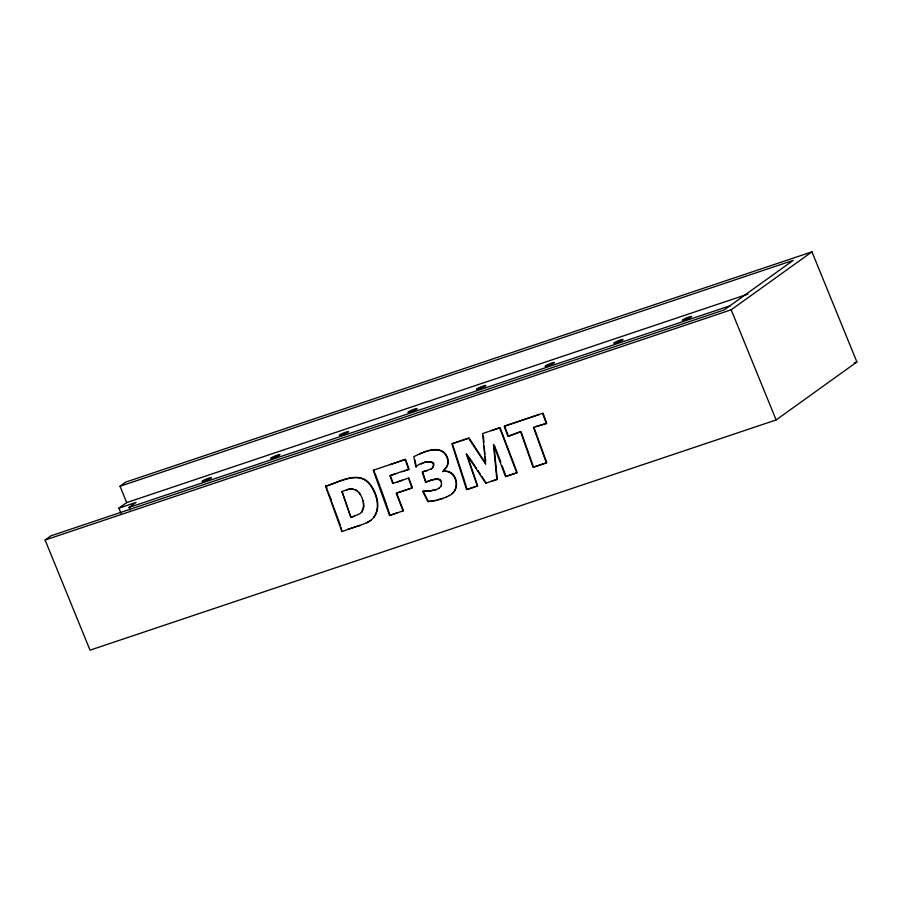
<?xml version="1.0" encoding="UTF-8"?>
<svg xmlns="http://www.w3.org/2000/svg" width="902" height="902" viewBox="0 0 902 902"><rect width="100%" height="100%" fill="white"/><g stroke="black" fill="none" stroke-linecap="round" stroke-linejoin="round"><path stroke-width="1.35" d="M325.588 486.268C339.761 481.972 359.977 468.995 371.128 485.58C377.295 494.499 381.129 508.277 373.676 517.5C380.509 507.995 376.889 494.758 370.745 485.862C359.706 469.356 339.761 482.209 325.588 486.268L341.903 531.549L359.988 525.336L347.811 529.305M363.269 500.576L363.878 506.98L361.499 512.246C367.61 503.057 358.895 484.566 346.627 489.876L350.427 488.749L352.896 488.963M440.695 486.516L441.54 484.295L441.157 481.916L439.793 480.033L437.639 479.12L430.682 480.191L425.597 482.311L422.192 472.039L431.63 468.781M432.588 467.98C436.793 460.651 424.943 460.347 421.268 464.09M451.913 493.518C461.057 486.55 454.664 469.051 442.769 471.566L446.637 466.808A11.444 10.091 54.3 0 0 446.84 457.179C442.42 445.904 428.01 450.109 419.757 453.943M359.605 525.607L366.798 522.754L371.015 520.262L374.071 517.218M438.755 488.41L441.078 486.246M361.894 511.964L359.616 513.926L350.878 517.342L341.982 491.511L350.878 517.342M431.246 469.051C441.371 457.686 419.306 461.734 415.901 467.078L413.77 456.683C423.354 451.992 440.977 443.254 447.234 456.908A11.444 10.091 54.3 0 1 447.02 466.526L443.164 471.284C457.19 468.657 461.655 490.564 449.095 495.649M120.034 486.246L125.874 482.051L811.958 251.838L856.9 361.973L776.126 419.949L90.042 650.162L45.1 540.027L50.94 535.833L724.159 309.927L793.253 260.34L120.034 486.246L126.697 502.583L118.906 508.164L121.015 513.317M130.113 510.013L129.054 507.443L136.067 502.414L118.906 508.164M327.155 490.09L331.508 500.215M331.62 501.794L340.313 525.156M355.422 489.775L357.429 490.665M360.033 494.172L358.973 492.131M354.396 516.35L351.261 517.072M341.903 531.549L341.103 527.602M366.798 522.754L371.015 520.262M45.1 540.027L731.184 309.803L811.958 251.838M445.892 497.397L449.489 495.378M439.15 488.129L435.892 489.786L429.904 491.094L422.779 491.398L427.875 501.704L435.869 500.565L446.276 497.126M341.599 491.793L347.011 489.606M521.006 431.517L508.367 436.162L505.097 427.334M396.26 473.415L390.307 475.478L393.148 483.19M505.943 476.357L517.173 472.592L500.046 427.582L482.649 433.569L485.648 464.237L468.645 438.271L451.902 443.885L466.605 489.707L477.305 486.11L466.165 453.672L485.772 483.269L497.25 479.266L493.98 445.498M396.959 512.855L389.946 515.279L386.857 505.537M539.227 465.128L533.499 467.112L521.457 432.746M491.5 430.671L499.652 427.864L516.79 472.862L505.548 476.639L493.45 444.438L496.867 479.548L491.455 481.285M390.092 464.699L405.145 459.569L408.685 469.581L401.796 471.701M126.697 502.583L747.826 294.153M129.054 507.443L730.451 305.643M539.137 414.503L504.613 426.048M402.191 471.419L389.923 475.76L392.765 483.472L402.416 480.191M397.162 482.108L408.809 477.936L412.428 487.734L396.621 493.033L403.453 510.746L389.563 515.561L373.236 470.28L405.539 459.298L409.068 469.299L404.299 470.754M854.228 362.875L856.9 361.973M452.297 443.604L469.029 437.989L485.344 462.861M540.377 464.733L546.77 462.658L533.883 427.198M535.98 426.488L546.725 423.297L543.027 413.161L504.218 426.33L507.973 436.444L520.612 431.799L533.105 467.394L546.375 462.94L533.488 427.48L546.33 423.579L542.643 413.432M437.583 499.922L442.882 498.479M422.576 471.757L427.289 470.664M436.286 489.504L430.299 490.812L423.173 491.116L428.258 501.422L436.252 500.283M441.54 481.645L440.176 479.751L438.022 478.838L435.012 478.906L425.981 482.029L423.004 473.043M476.594 468.476L468.206 456.108M478.071 470.709L480.281 474.057M481.747 476.29L486.167 482.987M494.375 445.396L495.423 447.866M731.184 309.803L776.126 419.949M403.07 511.028L396.226 493.315L412.034 488.016L408.414 478.218M373.62 469.998L374.601 472.4M325.983 485.986L327.02 488.546M375.085 473.595L379.99 486.437M495.92 449.162L500.835 462.14M380.475 487.723L386.473 504.319M502.222 466.018L505.47 475.061M452.725 444.889L465.049 482.57M466.977 454.721L477.688 485.84L466.999 489.425L465.364 483.709M414.954 460.043L416.284 466.808M483.348 435.722L483.934 442.262M485.186 457.077L485.693 461.204M484.227 446.343L484.836 454.326M683.987 320.12A5.085 0.631 -22.2 0 0 691.631 316.647A5.085 0.631 -22.2 0 0 685.328 318.429A5.085 0.631 -22.2 0 0 683.987 320.12M615.378 343.143A5.085 0.631 -22.2 0 0 623.023 339.671A5.085 0.631 -22.2 0 0 616.72 341.452A5.085 0.631 -22.2 0 0 615.378 343.143M546.77 366.167A5.085 0.631 -22.2 0 0 554.414 362.694A5.085 0.631 -22.2 0 0 548.112 364.476A5.085 0.631 -22.2 0 0 546.77 366.167M478.161 389.19A5.085 0.631 -22.2 0 0 485.806 385.718A5.085 0.631 -22.2 0 0 479.503 387.499A5.085 0.631 -22.2 0 0 478.161 389.19M409.553 412.214A5.085 0.631 -22.2 0 0 417.198 408.741A5.085 0.631 -22.2 0 0 410.895 410.523A5.085 0.631 -22.2 0 0 409.553 412.214M340.945 435.238A5.085 0.631 -22.2 0 0 348.589 431.765A5.085 0.631 -22.2 0 0 342.286 433.546A5.085 0.631 -22.2 0 0 340.945 435.238M272.336 458.261A5.085 0.631 -22.2 0 0 279.981 454.788A5.085 0.631 -22.2 0 0 273.678 456.57A5.085 0.631 -22.2 0 0 272.336 458.261M203.728 481.285A5.085 0.631 -22.2 0 0 211.372 477.812A5.085 0.631 -22.2 0 0 205.07 479.593A5.085 0.631 -22.2 0 0 203.728 481.285"/></g></svg>
